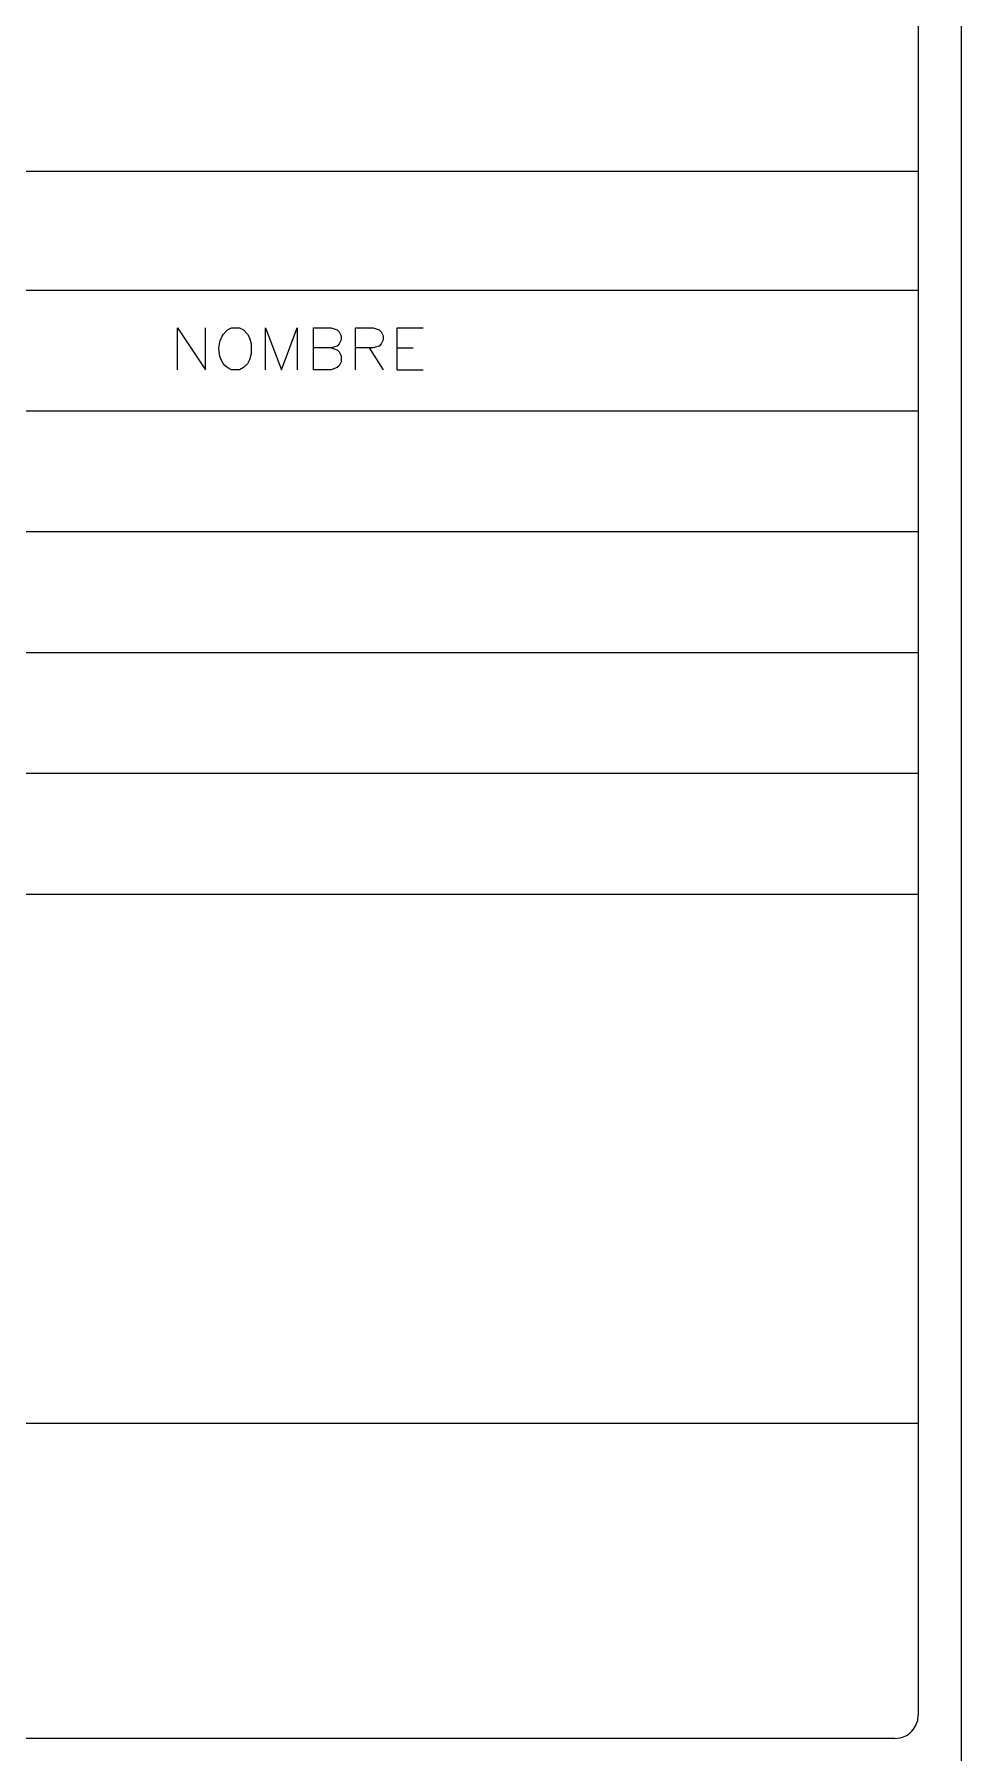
# Model space of a CAD drawing. Header units: inches. Extents: x 5 to 295, y 10 to 227.
# Drawn here: x 273.54 to 294.86, y 40.76 to 80.29 of the extents above; entities that cross this region are included whole.
import ezdxf

# ---------------------------------------------------------------- set-up
doc = ezdxf.new("R2010")
doc.units = ezdxf.units.IN
doc.header["$MEASUREMENT"] = 0
doc.layers.add('1- 1', color=1, linetype='Continuous')
doc.layers.add('1- 3', color=3, linetype='Continuous')

msp = doc.modelspace()

# ---------------------------------------------------------------- linework, layer by layer
at = {"layer": '1- 1', "lineweight": 25}
msp.add_lwpolyline([(4.72, 226.632), (4.72, 11.529), (294.863, 11.529), (294.863, 226.632), (4.72, 226.632)], dxfattribs=at)
at = {"layer": '1- 3', "lineweight": 25}
for points in [[(293.867, 123.638), (293.867, 41.624)], [(251.34, 77.137), (293.867, 77.137)], [(251.34, 74.404), (293.867, 74.404)], [(276.829, 72.572), (276.829, 73.535), (277.477, 72.572), (277.477, 73.535)], [(278.852, 72.572), (278.852, 73.535), (279.223, 72.572), (279.586, 73.535), (279.586, 72.572)], [(279.957, 72.572), (279.957, 73.535), (280.368, 73.535), (280.502, 73.488), (280.55, 73.441), (280.597, 73.354), (280.597, 73.259), (280.55, 73.164), (280.502, 73.117), (280.368, 73.077), (279.957, 73.077)], [(280.921, 72.572), (280.921, 73.535), (281.332, 73.535), (281.466, 73.488), (281.514, 73.441), (281.561, 73.354), (281.561, 73.259), (281.514, 73.164), (281.466, 73.117), (281.332, 73.077), (280.921, 73.077)], [(281.885, 72.572), (281.885, 73.535), (282.477, 73.535)], [(280.368, 73.077), (280.502, 73.03), (280.55, 72.983), (280.597, 72.888), (280.597, 72.753), (280.55, 72.659), (280.502, 72.619), (280.368, 72.572), (279.957, 72.572)], [(281.237, 73.077), (281.561, 72.572)], [(281.885, 73.077), (282.248, 73.077)], [(281.885, 72.572), (282.477, 72.572)], [(251.34, 71.624), (293.867, 71.624)], [(251.34, 68.851), (293.867, 68.851)], [(251.34, 66.071), (293.867, 66.071)], [(251.34, 63.291), (293.867, 63.291)], [(251.34, 60.51), (293.867, 60.51)], [(251.34, 60.51), (293.867, 60.51)], [(293.867, 48.33), (251.34, 48.33)], [(293.322, 41.087), (251.885, 41.087)]]:
    msp.add_lwpolyline(points, dxfattribs=at)
for points, knots in [([(278.07, 73.535), (278.07, 73.535), (277.983, 73.488), (277.983, 73.488), (277.983, 73.488), (277.888, 73.393), (277.888, 73.393), (277.708, 73.139), (277.757, 72.697), (278.07, 72.572), (278.07, 72.572), (278.259, 72.572), (278.259, 72.572), (278.259, 72.572), (278.346, 72.619), (278.346, 72.619), (278.346, 72.619), (278.441, 72.706), (278.441, 72.706), (278.441, 72.706), (278.488, 72.801), (278.488, 72.801), (278.488, 72.801), (278.528, 72.935), (278.528, 72.935), (278.528, 72.935), (278.528, 73.164), (278.528, 73.164), (278.528, 73.164), (278.488, 73.306), (278.488, 73.306), (278.488, 73.306), (278.441, 73.393), (278.441, 73.393), (278.441, 73.393), (278.346, 73.488), (278.346, 73.488), (278.346, 73.488), (278.259, 73.535), (278.259, 73.535), (278.259, 73.535), (278.07, 73.535), (278.07, 73.535)], [0, 0, 0, 0, 1, 1, 1, 2, 2, 2, 3, 3, 3, 4, 4, 4, 5, 5, 5, 6, 6, 6, 7, 7, 7, 8, 8, 8, 9, 9, 9, 10, 10, 10, 11, 11, 11, 12, 12, 12, 13, 13, 13, 14, 14, 14, 14]), ([(293.322, 41.087), (293.322, 41.087), (293.449, 41.103), (293.449, 41.103), (293.656, 41.155), (293.799, 41.298), (293.852, 41.505), (293.852, 41.505), (293.867, 41.624), (293.867, 41.624)], [0, 0, 0, 0, 1, 1, 1, 2, 2, 2, 3, 3, 3, 3])]:
    msp.add_open_spline(points, degree=3, knots=knots, dxfattribs=at)

doc.saveas('drawing.dxf')
